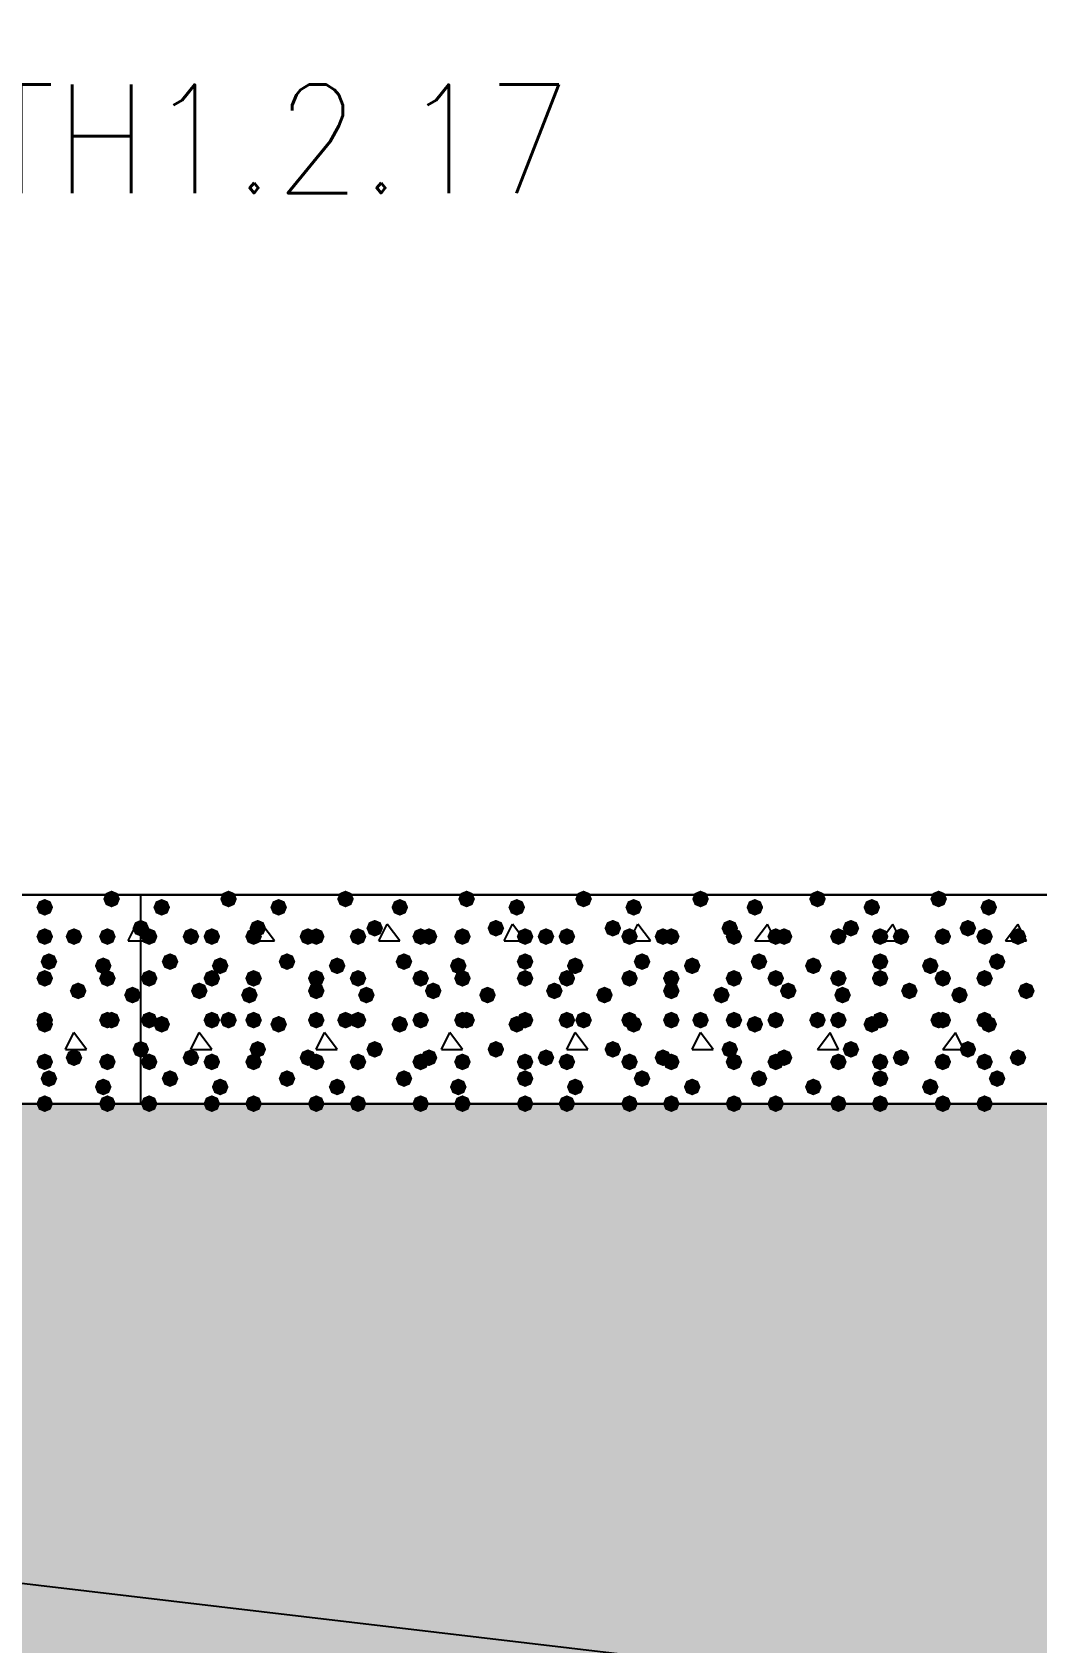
# Model space of a CAD drawing. Header units: millimetres. Extents: x 0 to 420, y 0 to 297.
# Drawn here: x 259.38 to 269.56, y 121.45 to 137.77 of the extents above; entities that cross this region are included whole.
import ezdxf

# ---------------------------------------------------------------- set-up
doc = ezdxf.new("R2010")
doc.units = ezdxf.units.MM
doc.layers.get('0').update_dxf_attribs({"linetype": 'CONTINUOUS'})
doc.styles.get("Standard").update_dxf_attribs({"font": 'STANDARD'})

msp = doc.modelspace()

# ---------------------------------------------------------------- hatches: boundary and pattern name
at = {"true_color": 0x000007}
for points in [[(259.588, 128.905), (259.563129, 128.845204), (259.503333, 128.820333), (259.443537, 128.845204), (259.418667, 128.905), (259.443537, 128.964796), (259.503333, 128.989667), (259.563129, 128.964796)], [(260.265333, 128.989667), (260.240462, 128.929871), (260.180667, 128.905), (260.120871, 128.929871), (260.096, 128.989667), (260.120871, 129.049462), (260.180667, 129.074333), (260.240462, 129.049463)], [(259.588, 128.608667), (259.563129, 128.548871), (259.503333, 128.524), (259.443537, 128.548871), (259.418667, 128.608667), (259.443537, 128.668462), (259.503333, 128.693333), (259.563129, 128.668463)], [(259.884333, 128.608667), (259.859462, 128.548871), (259.799667, 128.524), (259.739871, 128.548871), (259.715, 128.608667), (259.739871, 128.668462), (259.799667, 128.693333), (259.859462, 128.668463)], [(260.223, 128.608667), (260.198129, 128.548871), (260.138333, 128.524), (260.078538, 128.548871), (260.053667, 128.608667), (260.078537, 128.668462), (260.138333, 128.693333), (260.198129, 128.668463)], [(260.561667, 128.693333), (260.536796, 128.633537), (260.477, 128.608667), (260.417204, 128.633537), (260.392333, 128.693333), (260.417204, 128.753129), (260.477, 128.778), (260.536796, 128.753129)], [(259.630333, 128.354667), (259.605462, 128.294871), (259.545667, 128.27), (259.485871, 128.294871), (259.461, 128.354667), (259.485871, 128.414462), (259.545667, 128.439333), (259.605462, 128.414463)], [(260.180667, 128.312333), (260.155796, 128.252537), (260.096, 128.227667), (260.036204, 128.252537), (260.011333, 128.312333), (260.036204, 128.372129), (260.096, 128.397), (260.155796, 128.372129)], [(259.588, 128.185333), (259.563129, 128.125538), (259.503333, 128.100667), (259.443537, 128.125538), (259.418667, 128.185333), (259.443537, 128.245129), (259.503333, 128.27), (259.563129, 128.245129)], [(259.926667, 128.058333), (259.901796, 127.998538), (259.842, 127.973667), (259.782204, 127.998538), (259.757333, 128.058333), (259.782204, 128.118129), (259.842, 128.143), (259.901796, 128.118129)], [(260.223, 128.185333), (260.198129, 128.125538), (260.138333, 128.100667), (260.078538, 128.125538), (260.053667, 128.185333), (260.078537, 128.245129), (260.138333, 128.27), (260.198129, 128.245129)], [(260.477, 128.016), (260.452129, 127.956204), (260.392333, 127.931333), (260.332538, 127.956204), (260.307667, 128.016), (260.332537, 128.075796), (260.392333, 128.100667), (260.452129, 128.075796)], [(259.588, 127.762), (259.563129, 127.702204), (259.503333, 127.677333), (259.443537, 127.702204), (259.418667, 127.762), (259.443537, 127.821796), (259.503333, 127.846667), (259.563129, 127.821796)], [(259.588, 127.719667), (259.563129, 127.659871), (259.503333, 127.635), (259.443537, 127.659871), (259.418667, 127.719667), (259.443537, 127.779462), (259.503333, 127.804333), (259.563129, 127.779463)], [(260.223, 127.762), (260.198129, 127.702204), (260.138333, 127.677333), (260.078538, 127.702204), (260.053667, 127.762), (260.078537, 127.821796), (260.138333, 127.846667), (260.198129, 127.821796)], [(260.265333, 127.762), (260.240462, 127.702204), (260.180667, 127.677333), (260.120871, 127.702204), (260.096, 127.762), (260.120871, 127.821796), (260.180667, 127.846667), (260.240462, 127.821796)], [(260.561667, 127.465667), (260.536796, 127.405871), (260.477, 127.381), (260.417204, 127.405871), (260.392333, 127.465667), (260.417204, 127.525462), (260.477, 127.550333), (260.536796, 127.525463)], [(259.588, 127.338667), (259.563129, 127.278871), (259.503333, 127.254), (259.443537, 127.278871), (259.418667, 127.338667), (259.443537, 127.398462), (259.503333, 127.423333), (259.563129, 127.398463)], [(259.884333, 127.381), (259.859462, 127.321204), (259.799667, 127.296333), (259.739871, 127.321204), (259.715, 127.381), (259.739871, 127.440796), (259.799667, 127.465667), (259.859462, 127.440796)], [(260.223, 127.338667), (260.198129, 127.278871), (260.138333, 127.254), (260.078538, 127.278871), (260.053667, 127.338667), (260.078537, 127.398462), (260.138333, 127.423333), (260.198129, 127.398463)], [(259.630333, 127.169333), (259.605462, 127.109537), (259.545667, 127.084667), (259.485871, 127.109537), (259.461, 127.169333), (259.485871, 127.229129), (259.545667, 127.254), (259.605462, 127.229129)], [(260.180667, 127.084667), (260.155796, 127.024871), (260.096, 127), (260.036204, 127.024871), (260.011333, 127.084667), (260.036204, 127.144462), (260.096, 127.169333), (260.155796, 127.144463)], [(259.588, 126.915333), (259.563129, 126.855538), (259.503333, 126.830667), (259.443537, 126.855538), (259.418667, 126.915333), (259.443537, 126.975129), (259.503333, 127), (259.563129, 126.975129)], [(260.223, 126.915333), (260.198129, 126.855538), (260.138333, 126.830667), (260.078538, 126.855538), (260.053667, 126.915333), (260.078537, 126.975129), (260.138333, 127), (260.198129, 126.975129)]]:
    msp.add_hatch(color=0, dxfattribs=at).paths.add_polyline_path(points, flags=0)
at = {"true_color": 0x000008}
for points in [[(260.773333, 128.905), (260.748462, 128.845204), (260.688667, 128.820333), (260.628871, 128.845204), (260.604, 128.905), (260.628871, 128.964796), (260.688667, 128.989667), (260.748462, 128.964796)], [(261.450667, 128.989667), (261.425796, 128.929871), (261.366, 128.905), (261.306204, 128.929871), (261.281333, 128.989667), (261.306204, 129.049462), (261.366, 129.074333), (261.425796, 129.049463)], [(261.958667, 128.905), (261.933796, 128.845204), (261.874, 128.820333), (261.814204, 128.845204), (261.789333, 128.905), (261.814204, 128.964796), (261.874, 128.989667), (261.933796, 128.964796)], [(262.636, 128.989667), (262.611129, 128.929871), (262.551333, 128.905), (262.491538, 128.929871), (262.466667, 128.989667), (262.491537, 129.049462), (262.551333, 129.074333), (262.611129, 129.049463)], [(263.186333, 128.905), (263.161462, 128.845204), (263.101667, 128.820333), (263.041871, 128.845204), (263.017, 128.905), (263.041871, 128.964796), (263.101667, 128.989667), (263.161462, 128.964796)], [(263.863667, 128.989667), (263.838796, 128.929871), (263.779, 128.905), (263.719204, 128.929871), (263.694333, 128.989667), (263.719204, 129.049462), (263.779, 129.074333), (263.838796, 129.049463)], [(264.371667, 128.905), (264.346796, 128.845204), (264.287, 128.820333), (264.227204, 128.845204), (264.202333, 128.905), (264.227204, 128.964796), (264.287, 128.989667), (264.346796, 128.964796)], [(265.049, 128.989667), (265.024129, 128.929871), (264.964333, 128.905), (264.904538, 128.929871), (264.879667, 128.989667), (264.904537, 129.049462), (264.964333, 129.074333), (265.024129, 129.049463)], [(265.557, 128.905), (265.532129, 128.845204), (265.472333, 128.820333), (265.412537, 128.845204), (265.387667, 128.905), (265.412537, 128.964796), (265.472333, 128.989667), (265.532129, 128.964796)], [(266.234333, 128.989667), (266.209462, 128.929871), (266.149667, 128.905), (266.089871, 128.929871), (266.065, 128.989667), (266.089871, 129.049462), (266.149667, 129.074333), (266.209462, 129.049463)], [(266.784667, 128.905), (266.759796, 128.845204), (266.7, 128.820333), (266.640204, 128.845204), (266.615333, 128.905), (266.640204, 128.964796), (266.7, 128.989667), (266.759796, 128.964796)], [(267.419667, 128.989667), (267.394796, 128.929871), (267.335, 128.905), (267.275204, 128.929871), (267.250333, 128.989667), (267.275204, 129.049462), (267.335, 129.074333), (267.394796, 129.049463)], [(267.97, 128.905), (267.945129, 128.845204), (267.885333, 128.820333), (267.825538, 128.845204), (267.800667, 128.905), (267.825537, 128.964796), (267.885333, 128.989667), (267.945129, 128.964796)], [(268.647333, 128.989667), (268.622462, 128.929871), (268.562667, 128.905), (268.502871, 128.929871), (268.478, 128.989667), (268.502871, 129.049462), (268.562667, 129.074333), (268.622462, 129.049463)], [(269.155333, 128.905), (269.130462, 128.845204), (269.070667, 128.820333), (269.010871, 128.845204), (268.986, 128.905), (269.010871, 128.964796), (269.070667, 128.989667), (269.130462, 128.964796)], [(260.646333, 128.608667), (260.621463, 128.548871), (260.561667, 128.524), (260.501871, 128.548871), (260.477, 128.608667), (260.501871, 128.668462), (260.561667, 128.693333), (260.621462, 128.668463)], [(261.069667, 128.608667), (261.044796, 128.548871), (260.985, 128.524), (260.925204, 128.548871), (260.900333, 128.608667), (260.925204, 128.668462), (260.985, 128.693333), (261.044796, 128.668463)], [(261.281333, 128.608667), (261.256463, 128.548871), (261.196667, 128.524), (261.136871, 128.548871), (261.112, 128.608667), (261.136871, 128.668462), (261.196667, 128.693333), (261.256462, 128.668463)], [(261.704667, 128.608667), (261.679796, 128.548871), (261.62, 128.524), (261.560204, 128.548871), (261.535333, 128.608667), (261.560204, 128.668462), (261.62, 128.693333), (261.679796, 128.668463)], [(261.747, 128.693333), (261.722129, 128.633537), (261.662333, 128.608667), (261.602538, 128.633537), (261.577667, 128.693333), (261.602537, 128.753129), (261.662333, 128.778), (261.722129, 128.753129)], [(262.255, 128.608667), (262.230129, 128.548871), (262.170333, 128.524), (262.110538, 128.548871), (262.085667, 128.608667), (262.110537, 128.668462), (262.170333, 128.693333), (262.230129, 128.668463)], [(262.339667, 128.608667), (262.314796, 128.548871), (262.255, 128.524), (262.195204, 128.548871), (262.170333, 128.608667), (262.195204, 128.668462), (262.255, 128.693333), (262.314796, 128.668463)], [(262.763, 128.608667), (262.738129, 128.548871), (262.678333, 128.524), (262.618538, 128.548871), (262.593667, 128.608667), (262.618537, 128.668462), (262.678333, 128.693333), (262.738129, 128.668463)], [(262.932333, 128.693333), (262.907462, 128.633537), (262.847667, 128.608667), (262.787871, 128.633537), (262.763, 128.693333), (262.787871, 128.753129), (262.847667, 128.778), (262.907462, 128.753129)], [(263.398, 128.608667), (263.373129, 128.548871), (263.313333, 128.524), (263.253537, 128.548871), (263.228667, 128.608667), (263.253537, 128.668462), (263.313333, 128.693333), (263.373129, 128.668463)], [(263.482667, 128.608667), (263.457796, 128.548871), (263.398, 128.524), (263.338204, 128.548871), (263.313333, 128.608667), (263.338204, 128.668462), (263.398, 128.693333), (263.457796, 128.668463)], [(263.821333, 128.608667), (263.796462, 128.548871), (263.736667, 128.524), (263.676871, 128.548871), (263.652, 128.608667), (263.676871, 128.668462), (263.736667, 128.693333), (263.796462, 128.668463)], [(264.16, 128.693333), (264.135129, 128.633537), (264.075333, 128.608667), (264.015538, 128.633537), (263.990667, 128.693333), (264.015537, 128.753129), (264.075333, 128.778), (264.135129, 128.753129)], [(264.456333, 128.608667), (264.431462, 128.548871), (264.371667, 128.524), (264.311871, 128.548871), (264.287, 128.608667), (264.311871, 128.668462), (264.371667, 128.693333), (264.431462, 128.668463)], [(264.668, 128.608667), (264.643129, 128.548871), (264.583333, 128.524), (264.523537, 128.548871), (264.498667, 128.608667), (264.523537, 128.668462), (264.583333, 128.693333), (264.643129, 128.668463)], [(264.879667, 128.608667), (264.854796, 128.548871), (264.795, 128.524), (264.735204, 128.548871), (264.710333, 128.608667), (264.735204, 128.668462), (264.795, 128.693333), (264.854796, 128.668463)], [(265.345333, 128.693333), (265.320462, 128.633537), (265.260667, 128.608667), (265.200871, 128.633537), (265.176, 128.693333), (265.200871, 128.753129), (265.260667, 128.778), (265.320462, 128.753129)], [(265.514667, 128.608667), (265.489796, 128.548871), (265.43, 128.524), (265.370204, 128.548871), (265.345333, 128.608667), (265.370204, 128.668462), (265.43, 128.693333), (265.489796, 128.668463)], [(265.853333, 128.608667), (265.828463, 128.548871), (265.768667, 128.524), (265.708871, 128.548871), (265.684, 128.608667), (265.708871, 128.668462), (265.768667, 128.693333), (265.828462, 128.668463)], [(265.938, 128.608667), (265.913129, 128.548871), (265.853333, 128.524), (265.793537, 128.548871), (265.768667, 128.608667), (265.793537, 128.668462), (265.853333, 128.693333), (265.913129, 128.668463)], [(266.530667, 128.693333), (266.505796, 128.633537), (266.446, 128.608667), (266.386204, 128.633537), (266.361333, 128.693333), (266.386204, 128.753129), (266.446, 128.778), (266.505796, 128.753129)], [(266.573, 128.608667), (266.548129, 128.548871), (266.488333, 128.524), (266.428538, 128.548871), (266.403667, 128.608667), (266.428537, 128.668462), (266.488333, 128.693333), (266.548129, 128.668463)], [(266.996333, 128.608667), (266.971462, 128.548871), (266.911667, 128.524), (266.851871, 128.548871), (266.827, 128.608667), (266.851871, 128.668462), (266.911667, 128.693333), (266.971462, 128.668463)], [(267.081, 128.608667), (267.056129, 128.548871), (266.996333, 128.524), (266.936537, 128.548871), (266.911667, 128.608667), (266.936537, 128.668462), (266.996333, 128.693333), (267.056129, 128.668463)], [(267.631333, 128.608667), (267.606463, 128.548871), (267.546667, 128.524), (267.486871, 128.548871), (267.462, 128.608667), (267.486871, 128.668462), (267.546667, 128.693333), (267.606462, 128.668463)], [(267.758333, 128.693333), (267.733462, 128.633537), (267.673667, 128.608667), (267.613871, 128.633537), (267.589, 128.693333), (267.613871, 128.753129), (267.673667, 128.778), (267.733462, 128.753129)], [(268.054667, 128.608667), (268.029796, 128.548871), (267.97, 128.524), (267.910204, 128.548871), (267.885333, 128.608667), (267.910204, 128.668462), (267.97, 128.693333), (268.029796, 128.668463)], [(268.266333, 128.608667), (268.241463, 128.548871), (268.181667, 128.524), (268.121871, 128.548871), (268.097, 128.608667), (268.121871, 128.668462), (268.181667, 128.693333), (268.241462, 128.668463)], [(268.689667, 128.608667), (268.664796, 128.548871), (268.605, 128.524), (268.545204, 128.548871), (268.520333, 128.608667), (268.545204, 128.668462), (268.605, 128.693333), (268.664796, 128.668463)], [(268.943667, 128.693333), (268.918796, 128.633537), (268.859, 128.608667), (268.799204, 128.633537), (268.774333, 128.693333), (268.799204, 128.753129), (268.859, 128.778), (268.918796, 128.753129)], [(269.113, 128.608667), (269.088129, 128.548871), (269.028333, 128.524), (268.968538, 128.548871), (268.943667, 128.608667), (268.968537, 128.668462), (269.028333, 128.693333), (269.088129, 128.668463)], [(269.451667, 128.608667), (269.426796, 128.548871), (269.367, 128.524), (269.307204, 128.548871), (269.282333, 128.608667), (269.307204, 128.668462), (269.367, 128.693333), (269.426796, 128.668463)], [(260.858, 128.354667), (260.833129, 128.294871), (260.773333, 128.27), (260.713538, 128.294871), (260.688667, 128.354667), (260.713537, 128.414462), (260.773333, 128.439333), (260.833129, 128.414463)], [(261.366, 128.312333), (261.341129, 128.252537), (261.281333, 128.227667), (261.221538, 128.252537), (261.196667, 128.312333), (261.221537, 128.372129), (261.281333, 128.397), (261.341129, 128.372129)], [(262.043333, 128.354667), (262.018462, 128.294871), (261.958667, 128.27), (261.898871, 128.294871), (261.874, 128.354667), (261.898871, 128.414462), (261.958667, 128.439333), (262.018462, 128.414463)], [(262.551333, 128.312333), (262.526462, 128.252537), (262.466667, 128.227667), (262.406871, 128.252537), (262.382, 128.312333), (262.406871, 128.372129), (262.466667, 128.397), (262.526462, 128.372129)], [(263.228667, 128.354667), (263.203796, 128.294871), (263.144, 128.27), (263.084204, 128.294871), (263.059333, 128.354667), (263.084204, 128.414462), (263.144, 128.439333), (263.203796, 128.414463)], [(263.779, 128.312333), (263.754129, 128.252537), (263.694333, 128.227667), (263.634537, 128.252537), (263.609667, 128.312333), (263.634537, 128.372129), (263.694333, 128.397), (263.754129, 128.372129)], [(264.456333, 128.354667), (264.431462, 128.294871), (264.371667, 128.27), (264.311871, 128.294871), (264.287, 128.354667), (264.311871, 128.414462), (264.371667, 128.439333), (264.431462, 128.414463)], [(264.964333, 128.312333), (264.939462, 128.252537), (264.879667, 128.227667), (264.819871, 128.252537), (264.795, 128.312333), (264.819871, 128.372129), (264.879667, 128.397), (264.939462, 128.372129)], [(265.641667, 128.354667), (265.616796, 128.294871), (265.557, 128.27), (265.497204, 128.294871), (265.472333, 128.354667), (265.497204, 128.414462), (265.557, 128.439333), (265.616796, 128.414463)], [(266.149667, 128.312333), (266.124796, 128.252537), (266.065, 128.227667), (266.005204, 128.252537), (265.980333, 128.312333), (266.005204, 128.372129), (266.065, 128.397), (266.124796, 128.372129)], [(266.827, 128.354667), (266.802129, 128.294871), (266.742333, 128.27), (266.682537, 128.294871), (266.657667, 128.354667), (266.682537, 128.414462), (266.742333, 128.439333), (266.802129, 128.414463)], [(267.377333, 128.312333), (267.352463, 128.252537), (267.292667, 128.227667), (267.232871, 128.252537), (267.208, 128.312333), (267.232871, 128.372129), (267.292667, 128.397), (267.352462, 128.372129)], [(268.054667, 128.354667), (268.029796, 128.294871), (267.97, 128.27), (267.910204, 128.294871), (267.885333, 128.354667), (267.910204, 128.414462), (267.97, 128.439333), (268.029796, 128.414463)], [(268.562667, 128.312333), (268.537796, 128.252537), (268.478, 128.227667), (268.418204, 128.252537), (268.393333, 128.312333), (268.418204, 128.372129), (268.478, 128.397), (268.537796, 128.372129)], [(269.24, 128.354667), (269.215129, 128.294871), (269.155333, 128.27), (269.095537, 128.294871), (269.070667, 128.354667), (269.095537, 128.414462), (269.155333, 128.439333), (269.215129, 128.414463)], [(260.646333, 128.185333), (260.621463, 128.125538), (260.561667, 128.100667), (260.501871, 128.125538), (260.477, 128.185333), (260.501871, 128.245129), (260.561667, 128.27), (260.621462, 128.245129)], [(261.154333, 128.058333), (261.129462, 127.998538), (261.069667, 127.973667), (261.009871, 127.998538), (260.985, 128.058333), (261.009871, 128.118129), (261.069667, 128.143), (261.129462, 128.118129)], [(261.281333, 128.185333), (261.256463, 128.125538), (261.196667, 128.100667), (261.136871, 128.125538), (261.112, 128.185333), (261.136871, 128.245129), (261.196667, 128.27), (261.256462, 128.245129)], [(261.704667, 128.185333), (261.679796, 128.125538), (261.62, 128.100667), (261.560204, 128.125538), (261.535333, 128.185333), (261.560204, 128.245129), (261.62, 128.27), (261.679796, 128.245129)], [(262.339667, 128.185333), (262.314796, 128.125538), (262.255, 128.100667), (262.195204, 128.125538), (262.170333, 128.185333), (262.195204, 128.245129), (262.255, 128.27), (262.314796, 128.245129)], [(262.339667, 128.058333), (262.314796, 127.998538), (262.255, 127.973667), (262.195204, 127.998538), (262.170333, 128.058333), (262.195204, 128.118129), (262.255, 128.143), (262.314796, 128.118129)], [(262.763, 128.185333), (262.738129, 128.125538), (262.678333, 128.100667), (262.618538, 128.125538), (262.593667, 128.185333), (262.618537, 128.245129), (262.678333, 128.27), (262.738129, 128.245129)], [(263.398, 128.185333), (263.373129, 128.125538), (263.313333, 128.100667), (263.253537, 128.125538), (263.228667, 128.185333), (263.253537, 128.245129), (263.313333, 128.27), (263.373129, 128.245129)], [(263.525, 128.058333), (263.500129, 127.998538), (263.440333, 127.973667), (263.380538, 127.998538), (263.355667, 128.058333), (263.380537, 128.118129), (263.440333, 128.143), (263.500129, 128.118129)], [(263.821333, 128.185333), (263.796462, 128.125538), (263.736667, 128.100667), (263.676871, 128.125538), (263.652, 128.185333), (263.676871, 128.245129), (263.736667, 128.27), (263.796462, 128.245129)], [(264.456333, 128.185333), (264.431462, 128.125538), (264.371667, 128.100667), (264.311871, 128.125538), (264.287, 128.185333), (264.311871, 128.245129), (264.371667, 128.27), (264.431462, 128.245129)], [(264.752667, 128.058333), (264.727796, 127.998538), (264.668, 127.973667), (264.608204, 127.998538), (264.583333, 128.058333), (264.608204, 128.118129), (264.668, 128.143), (264.727796, 128.118129)], [(264.879667, 128.185333), (264.854796, 128.125538), (264.795, 128.100667), (264.735204, 128.125538), (264.710333, 128.185333), (264.735204, 128.245129), (264.795, 128.27), (264.854796, 128.245129)], [(265.514667, 128.185333), (265.489796, 128.125538), (265.43, 128.100667), (265.370204, 128.125538), (265.345333, 128.185333), (265.370204, 128.245129), (265.43, 128.27), (265.489796, 128.245129)], [(265.938, 128.185333), (265.913129, 128.125538), (265.853333, 128.100667), (265.793537, 128.125538), (265.768667, 128.185333), (265.793537, 128.245129), (265.853333, 128.27), (265.913129, 128.245129)], [(265.938, 128.058333), (265.913129, 127.998538), (265.853333, 127.973667), (265.793537, 127.998538), (265.768667, 128.058333), (265.793537, 128.118129), (265.853333, 128.143), (265.913129, 128.118129)], [(266.573, 128.185333), (266.548129, 128.125538), (266.488333, 128.100667), (266.428538, 128.125538), (266.403667, 128.185333), (266.428537, 128.245129), (266.488333, 128.27), (266.548129, 128.245129)], [(266.996333, 128.185333), (266.971462, 128.125538), (266.911667, 128.100667), (266.851871, 128.125538), (266.827, 128.185333), (266.851871, 128.245129), (266.911667, 128.27), (266.971462, 128.245129)], [(267.123333, 128.058333), (267.098462, 127.998538), (267.038667, 127.973667), (266.978871, 127.998538), (266.954, 128.058333), (266.978871, 128.118129), (267.038667, 128.143), (267.098462, 128.118129)], [(267.631333, 128.185333), (267.606463, 128.125538), (267.546667, 128.100667), (267.486871, 128.125538), (267.462, 128.185333), (267.486871, 128.245129), (267.546667, 128.27), (267.606462, 128.245129)], [(268.054667, 128.185333), (268.029796, 128.125538), (267.97, 128.100667), (267.910204, 128.125538), (267.885333, 128.185333), (267.910204, 128.245129), (267.97, 128.27), (268.029796, 128.245129)], [(268.351, 128.058333), (268.326129, 127.998538), (268.266333, 127.973667), (268.206538, 127.998538), (268.181667, 128.058333), (268.206537, 128.118129), (268.266333, 128.143), (268.326129, 128.118129)], [(268.689667, 128.185333), (268.664796, 128.125538), (268.605, 128.100667), (268.545204, 128.125538), (268.520333, 128.185333), (268.545204, 128.245129), (268.605, 128.27), (268.664796, 128.245129)], [(269.113, 128.185333), (269.088129, 128.125538), (269.028333, 128.100667), (268.968538, 128.125538), (268.943667, 128.185333), (268.968537, 128.245129), (269.028333, 128.27), (269.088129, 128.245129)], [(269.536333, 128.058333), (269.511462, 127.998538), (269.451667, 127.973667), (269.391871, 127.998538), (269.367, 128.058333), (269.391871, 128.118129), (269.451667, 128.143), (269.511462, 128.118129)], [(261.662333, 128.016), (261.637462, 127.956204), (261.577667, 127.931333), (261.517871, 127.956204), (261.493, 128.016), (261.517871, 128.075796), (261.577667, 128.100667), (261.637462, 128.075796)], [(262.847667, 128.016), (262.822796, 127.956204), (262.763, 127.931333), (262.703204, 127.956204), (262.678333, 128.016), (262.703204, 128.075796), (262.763, 128.100667), (262.822796, 128.075796)], [(264.075333, 128.016), (264.050462, 127.956204), (263.990667, 127.931333), (263.930871, 127.956204), (263.906, 128.016), (263.930871, 128.075796), (263.990667, 128.100667), (264.050462, 128.075796)], [(265.260667, 128.016), (265.235796, 127.956204), (265.176, 127.931333), (265.116204, 127.956204), (265.091333, 128.016), (265.116204, 128.075796), (265.176, 128.100667), (265.235796, 128.075796)], [(266.446, 128.016), (266.421129, 127.956204), (266.361333, 127.931333), (266.301537, 127.956204), (266.276667, 128.016), (266.301537, 128.075796), (266.361333, 128.100667), (266.421129, 128.075796)], [(267.673667, 128.016), (267.648796, 127.956204), (267.589, 127.931333), (267.529204, 127.956204), (267.504333, 128.016), (267.529204, 128.075796), (267.589, 128.100667), (267.648796, 128.075796)], [(268.859, 128.016), (268.834129, 127.956204), (268.774333, 127.931333), (268.714538, 127.956204), (268.689667, 128.016), (268.714537, 128.075796), (268.774333, 128.100667), (268.834129, 128.075796)], [(260.646333, 127.762), (260.621463, 127.702204), (260.561667, 127.677333), (260.501871, 127.702204), (260.477, 127.762), (260.501871, 127.821796), (260.561667, 127.846667), (260.621462, 127.821796)], [(260.773333, 127.719667), (260.748462, 127.659871), (260.688667, 127.635), (260.628871, 127.659871), (260.604, 127.719667), (260.628871, 127.779462), (260.688667, 127.804333), (260.748462, 127.779463)], [(261.281333, 127.762), (261.256463, 127.702204), (261.196667, 127.677333), (261.136871, 127.702204), (261.112, 127.762), (261.136871, 127.821796), (261.196667, 127.846667), (261.256462, 127.821796)], [(261.450667, 127.762), (261.425796, 127.702204), (261.366, 127.677333), (261.306204, 127.702204), (261.281333, 127.762), (261.306204, 127.821796), (261.366, 127.846667), (261.425796, 127.821796)], [(261.704667, 127.762), (261.679796, 127.702204), (261.62, 127.677333), (261.560204, 127.702204), (261.535333, 127.762), (261.560204, 127.821796), (261.62, 127.846667), (261.679796, 127.821796)], [(261.958667, 127.719667), (261.933796, 127.659871), (261.874, 127.635), (261.814204, 127.659871), (261.789333, 127.719667), (261.814204, 127.779462), (261.874, 127.804333), (261.933796, 127.779463)], [(262.339667, 127.762), (262.314796, 127.702204), (262.255, 127.677333), (262.195204, 127.702204), (262.170333, 127.762), (262.195204, 127.821796), (262.255, 127.846667), (262.314796, 127.821796)], [(262.636, 127.762), (262.611129, 127.702204), (262.551333, 127.677333), (262.491538, 127.702204), (262.466667, 127.762), (262.491537, 127.821796), (262.551333, 127.846667), (262.611129, 127.821796)], [(262.763, 127.762), (262.738129, 127.702204), (262.678333, 127.677333), (262.618538, 127.702204), (262.593667, 127.762), (262.618537, 127.821796), (262.678333, 127.846667), (262.738129, 127.821796)], [(263.186333, 127.719667), (263.161462, 127.659871), (263.101667, 127.635), (263.041871, 127.659871), (263.017, 127.719667), (263.041871, 127.779462), (263.101667, 127.804333), (263.161462, 127.779463)], [(263.398, 127.762), (263.373129, 127.702204), (263.313333, 127.677333), (263.253537, 127.702204), (263.228667, 127.762), (263.253537, 127.821796), (263.313333, 127.846667), (263.373129, 127.821796)], [(263.821333, 127.762), (263.796462, 127.702204), (263.736667, 127.677333), (263.676871, 127.702204), (263.652, 127.762), (263.676871, 127.821796), (263.736667, 127.846667), (263.796462, 127.821796)], [(263.863667, 127.762), (263.838796, 127.702204), (263.779, 127.677333), (263.719204, 127.702204), (263.694333, 127.762), (263.719204, 127.821796), (263.779, 127.846667), (263.838796, 127.821796)], [(264.371667, 127.719667), (264.346796, 127.659871), (264.287, 127.635), (264.227204, 127.659871), (264.202333, 127.719667), (264.227204, 127.779462), (264.287, 127.804333), (264.346796, 127.779463)], [(264.456333, 127.762), (264.431462, 127.702204), (264.371667, 127.677333), (264.311871, 127.702204), (264.287, 127.762), (264.311871, 127.821796), (264.371667, 127.846667), (264.431462, 127.821796)], [(264.879667, 127.762), (264.854796, 127.702204), (264.795, 127.677333), (264.735204, 127.702204), (264.710333, 127.762), (264.735204, 127.821796), (264.795, 127.846667), (264.854796, 127.821796)], [(265.049, 127.762), (265.024129, 127.702204), (264.964333, 127.677333), (264.904538, 127.702204), (264.879667, 127.762), (264.904537, 127.821796), (264.964333, 127.846667), (265.024129, 127.821796)], [(265.514667, 127.762), (265.489796, 127.702204), (265.43, 127.677333), (265.370204, 127.702204), (265.345333, 127.762), (265.370204, 127.821796), (265.43, 127.846667), (265.489796, 127.821796)], [(265.557, 127.719667), (265.532129, 127.659871), (265.472333, 127.635), (265.412537, 127.659871), (265.387667, 127.719667), (265.412537, 127.779462), (265.472333, 127.804333), (265.532129, 127.779463)], [(265.938, 127.762), (265.913129, 127.702204), (265.853333, 127.677333), (265.793537, 127.702204), (265.768667, 127.762), (265.793537, 127.821796), (265.853333, 127.846667), (265.913129, 127.821796)], [(266.234333, 127.762), (266.209462, 127.702204), (266.149667, 127.677333), (266.089871, 127.702204), (266.065, 127.762), (266.089871, 127.821796), (266.149667, 127.846667), (266.209462, 127.821796)], [(266.573, 127.762), (266.548129, 127.702204), (266.488333, 127.677333), (266.428538, 127.702204), (266.403667, 127.762), (266.428537, 127.821796), (266.488333, 127.846667), (266.548129, 127.821796)], [(266.784667, 127.719667), (266.759796, 127.659871), (266.7, 127.635), (266.640204, 127.659871), (266.615333, 127.719667), (266.640204, 127.779462), (266.7, 127.804333), (266.759796, 127.779463)], [(266.996333, 127.762), (266.971462, 127.702204), (266.911667, 127.677333), (266.851871, 127.702204), (266.827, 127.762), (266.851871, 127.821796), (266.911667, 127.846667), (266.971462, 127.821796)], [(267.419667, 127.762), (267.394796, 127.702204), (267.335, 127.677333), (267.275204, 127.702204), (267.250333, 127.762), (267.275204, 127.821796), (267.335, 127.846667), (267.394796, 127.821796)], [(267.631333, 127.762), (267.606463, 127.702204), (267.546667, 127.677333), (267.486871, 127.702204), (267.462, 127.762), (267.486871, 127.821796), (267.546667, 127.846667), (267.606462, 127.821796)], [(267.97, 127.719667), (267.945129, 127.659871), (267.885333, 127.635), (267.825538, 127.659871), (267.800667, 127.719667), (267.825537, 127.779462), (267.885333, 127.804333), (267.945129, 127.779463)], [(268.054667, 127.762), (268.029796, 127.702204), (267.97, 127.677333), (267.910204, 127.702204), (267.885333, 127.762), (267.910204, 127.821796), (267.97, 127.846667), (268.029796, 127.821796)], [(268.647333, 127.762), (268.622462, 127.702204), (268.562667, 127.677333), (268.502871, 127.702204), (268.478, 127.762), (268.502871, 127.821796), (268.562667, 127.846667), (268.622462, 127.821796)], [(268.689667, 127.762), (268.664796, 127.702204), (268.605, 127.677333), (268.545204, 127.702204), (268.520333, 127.762), (268.545204, 127.821796), (268.605, 127.846667), (268.664796, 127.821796)], [(269.113, 127.762), (269.088129, 127.702204), (269.028333, 127.677333), (268.968538, 127.702204), (268.943667, 127.762), (268.968537, 127.821796), (269.028333, 127.846667), (269.088129, 127.821796)], [(269.155333, 127.719667), (269.130462, 127.659871), (269.070667, 127.635), (269.010871, 127.659871), (268.986, 127.719667), (269.010871, 127.779462), (269.070667, 127.804333), (269.130462, 127.779463)], [(261.747, 127.465667), (261.722129, 127.405871), (261.662333, 127.381), (261.602538, 127.405871), (261.577667, 127.465667), (261.602537, 127.525462), (261.662333, 127.550333), (261.722129, 127.525463)], [(262.932333, 127.465667), (262.907462, 127.405871), (262.847667, 127.381), (262.787871, 127.405871), (262.763, 127.465667), (262.787871, 127.525462), (262.847667, 127.550333), (262.907462, 127.525463)], [(264.16, 127.465667), (264.135129, 127.405871), (264.075333, 127.381), (264.015538, 127.405871), (263.990667, 127.465667), (264.015537, 127.525462), (264.075333, 127.550333), (264.135129, 127.525463)], [(265.345333, 127.465667), (265.320462, 127.405871), (265.260667, 127.381), (265.200871, 127.405871), (265.176, 127.465667), (265.200871, 127.525462), (265.260667, 127.550333), (265.320462, 127.525463)], [(266.530667, 127.465667), (266.505796, 127.405871), (266.446, 127.381), (266.386204, 127.405871), (266.361333, 127.465667), (266.386204, 127.525462), (266.446, 127.550333), (266.505796, 127.525463)], [(267.758333, 127.465667), (267.733462, 127.405871), (267.673667, 127.381), (267.613871, 127.405871), (267.589, 127.465667), (267.613871, 127.525462), (267.673667, 127.550333), (267.733462, 127.525463)], [(268.943667, 127.465667), (268.918796, 127.405871), (268.859, 127.381), (268.799204, 127.405871), (268.774333, 127.465667), (268.799204, 127.525462), (268.859, 127.550333), (268.918796, 127.525463)], [(260.646333, 127.338667), (260.621463, 127.278871), (260.561667, 127.254), (260.501871, 127.278871), (260.477, 127.338667), (260.501871, 127.398462), (260.561667, 127.423333), (260.621462, 127.398463)], [(261.069667, 127.381), (261.044796, 127.321204), (260.985, 127.296333), (260.925204, 127.321204), (260.900333, 127.381), (260.925204, 127.440796), (260.985, 127.465667), (261.044796, 127.440796)], [(261.281333, 127.338667), (261.256463, 127.278871), (261.196667, 127.254), (261.136871, 127.278871), (261.112, 127.338667), (261.136871, 127.398462), (261.196667, 127.423333), (261.256462, 127.398463)], [(261.704667, 127.338667), (261.679796, 127.278871), (261.62, 127.254), (261.560204, 127.278871), (261.535333, 127.338667), (261.560204, 127.398462), (261.62, 127.423333), (261.679796, 127.398463)], [(262.255, 127.381), (262.230129, 127.321204), (262.170333, 127.296333), (262.110538, 127.321204), (262.085667, 127.381), (262.110537, 127.440796), (262.170333, 127.465667), (262.230129, 127.440796)], [(262.339667, 127.338667), (262.314796, 127.278871), (262.255, 127.254), (262.195204, 127.278871), (262.170333, 127.338667), (262.195204, 127.398462), (262.255, 127.423333), (262.314796, 127.398463)], [(262.763, 127.338667), (262.738129, 127.278871), (262.678333, 127.254), (262.618538, 127.278871), (262.593667, 127.338667), (262.618537, 127.398462), (262.678333, 127.423333), (262.738129, 127.398463)], [(263.398, 127.338667), (263.373129, 127.278871), (263.313333, 127.254), (263.253537, 127.278871), (263.228667, 127.338667), (263.253537, 127.398462), (263.313333, 127.423333), (263.373129, 127.398463)], [(263.482667, 127.381), (263.457796, 127.321204), (263.398, 127.296333), (263.338204, 127.321204), (263.313333, 127.381), (263.338204, 127.440796), (263.398, 127.465667), (263.457796, 127.440796)], [(263.821333, 127.338667), (263.796462, 127.278871), (263.736667, 127.254), (263.676871, 127.278871), (263.652, 127.338667), (263.676871, 127.398462), (263.736667, 127.423333), (263.796462, 127.398463)], [(264.456333, 127.338667), (264.431462, 127.278871), (264.371667, 127.254), (264.311871, 127.278871), (264.287, 127.338667), (264.311871, 127.398462), (264.371667, 127.423333), (264.431462, 127.398463)], [(264.668, 127.381), (264.643129, 127.321204), (264.583333, 127.296333), (264.523537, 127.321204), (264.498667, 127.381), (264.523537, 127.440796), (264.583333, 127.465667), (264.643129, 127.440796)], [(264.879667, 127.338667), (264.854796, 127.278871), (264.795, 127.254), (264.735204, 127.278871), (264.710333, 127.338667), (264.735204, 127.398462), (264.795, 127.423333), (264.854796, 127.398463)], [(265.514667, 127.338667), (265.489796, 127.278871), (265.43, 127.254), (265.370204, 127.278871), (265.345333, 127.338667), (265.370204, 127.398462), (265.43, 127.423333), (265.489796, 127.398463)], [(265.853333, 127.381), (265.828463, 127.321204), (265.768667, 127.296333), (265.708871, 127.321204), (265.684, 127.381), (265.708871, 127.440796), (265.768667, 127.465667), (265.828462, 127.440796)], [(265.938, 127.338667), (265.913129, 127.278871), (265.853333, 127.254), (265.793537, 127.278871), (265.768667, 127.338667), (265.793537, 127.398462), (265.853333, 127.423333), (265.913129, 127.398463)], [(266.573, 127.338667), (266.548129, 127.278871), (266.488333, 127.254), (266.428538, 127.278871), (266.403667, 127.338667), (266.428537, 127.398462), (266.488333, 127.423333), (266.548129, 127.398463)], [(266.996333, 127.338667), (266.971462, 127.278871), (266.911667, 127.254), (266.851871, 127.278871), (266.827, 127.338667), (266.851871, 127.398462), (266.911667, 127.423333), (266.971462, 127.398463)], [(267.081, 127.381), (267.056129, 127.321204), (266.996333, 127.296333), (266.936537, 127.321204), (266.911667, 127.381), (266.936537, 127.440796), (266.996333, 127.465667), (267.056129, 127.440796)], [(267.631333, 127.338667), (267.606463, 127.278871), (267.546667, 127.254), (267.486871, 127.278871), (267.462, 127.338667), (267.486871, 127.398462), (267.546667, 127.423333), (267.606462, 127.398463)], [(268.054667, 127.338667), (268.029796, 127.278871), (267.97, 127.254), (267.910204, 127.278871), (267.885333, 127.338667), (267.910204, 127.398462), (267.97, 127.423333), (268.029796, 127.398463)], [(268.266333, 127.381), (268.241463, 127.321204), (268.181667, 127.296333), (268.121871, 127.321204), (268.097, 127.381), (268.121871, 127.440796), (268.181667, 127.465667), (268.241462, 127.440796)], [(268.689667, 127.338667), (268.664796, 127.278871), (268.605, 127.254), (268.545204, 127.278871), (268.520333, 127.338667), (268.545204, 127.398462), (268.605, 127.423333), (268.664796, 127.398463)], [(269.113, 127.338667), (269.088129, 127.278871), (269.028333, 127.254), (268.968538, 127.278871), (268.943667, 127.338667), (268.968537, 127.398462), (269.028333, 127.423333), (269.088129, 127.398463)], [(269.451667, 127.381), (269.426796, 127.321204), (269.367, 127.296333), (269.307204, 127.321204), (269.282333, 127.381), (269.307204, 127.440796), (269.367, 127.465667), (269.426796, 127.440796)], [(260.858, 127.169333), (260.833129, 127.109537), (260.773333, 127.084667), (260.713538, 127.109537), (260.688667, 127.169333), (260.713537, 127.229129), (260.773333, 127.254), (260.833129, 127.229129)], [(261.366, 127.084667), (261.341129, 127.024871), (261.281333, 127), (261.221538, 127.024871), (261.196667, 127.084667), (261.221537, 127.144462), (261.281333, 127.169333), (261.341129, 127.144463)], [(262.043333, 127.169333), (262.018462, 127.109537), (261.958667, 127.084667), (261.898871, 127.109537), (261.874, 127.169333), (261.898871, 127.229129), (261.958667, 127.254), (262.018462, 127.229129)], [(262.551333, 127.084667), (262.526462, 127.024871), (262.466667, 127), (262.406871, 127.024871), (262.382, 127.084667), (262.406871, 127.144462), (262.466667, 127.169333), (262.526462, 127.144463)], [(263.228667, 127.169333), (263.203796, 127.109537), (263.144, 127.084667), (263.084204, 127.109537), (263.059333, 127.169333), (263.084204, 127.229129), (263.144, 127.254), (263.203796, 127.229129)], [(263.779, 127.084667), (263.754129, 127.024871), (263.694333, 127), (263.634537, 127.024871), (263.609667, 127.084667), (263.634537, 127.144462), (263.694333, 127.169333), (263.754129, 127.144463)], [(264.456333, 127.169333), (264.431462, 127.109537), (264.371667, 127.084667), (264.311871, 127.109537), (264.287, 127.169333), (264.311871, 127.229129), (264.371667, 127.254), (264.431462, 127.229129)], [(264.964333, 127.084667), (264.939462, 127.024871), (264.879667, 127), (264.819871, 127.024871), (264.795, 127.084667), (264.819871, 127.144462), (264.879667, 127.169333), (264.939462, 127.144463)], [(265.641667, 127.169333), (265.616796, 127.109537), (265.557, 127.084667), (265.497204, 127.109537), (265.472333, 127.169333), (265.497204, 127.229129), (265.557, 127.254), (265.616796, 127.229129)], [(266.149667, 127.084667), (266.124796, 127.024871), (266.065, 127), (266.005204, 127.024871), (265.980333, 127.084667), (266.005204, 127.144462), (266.065, 127.169333), (266.124796, 127.144463)], [(266.827, 127.169333), (266.802129, 127.109537), (266.742333, 127.084667), (266.682537, 127.109537), (266.657667, 127.169333), (266.682537, 127.229129), (266.742333, 127.254), (266.802129, 127.229129)], [(267.377333, 127.084667), (267.352463, 127.024871), (267.292667, 127), (267.232871, 127.024871), (267.208, 127.084667), (267.232871, 127.144462), (267.292667, 127.169333), (267.352462, 127.144463)], [(268.054667, 127.169333), (268.029796, 127.109537), (267.97, 127.084667), (267.910204, 127.109537), (267.885333, 127.169333), (267.910204, 127.229129), (267.97, 127.254), (268.029796, 127.229129)], [(268.562667, 127.084667), (268.537796, 127.024871), (268.478, 127), (268.418204, 127.024871), (268.393333, 127.084667), (268.418204, 127.144462), (268.478, 127.169333), (268.537796, 127.144463)], [(269.24, 127.169333), (269.215129, 127.109537), (269.155333, 127.084667), (269.095537, 127.109537), (269.070667, 127.169333), (269.095537, 127.229129), (269.155333, 127.254), (269.215129, 127.229129)], [(260.646333, 126.915333), (260.621463, 126.855538), (260.561667, 126.830667), (260.501871, 126.855538), (260.477, 126.915333), (260.501871, 126.975129), (260.561667, 127), (260.621462, 126.975129)], [(261.281333, 126.915333), (261.256463, 126.855538), (261.196667, 126.830667), (261.136871, 126.855538), (261.112, 126.915333), (261.136871, 126.975129), (261.196667, 127), (261.256462, 126.975129)], [(261.704667, 126.915333), (261.679796, 126.855538), (261.62, 126.830667), (261.560204, 126.855538), (261.535333, 126.915333), (261.560204, 126.975129), (261.62, 127), (261.679796, 126.975129)], [(262.339667, 126.915333), (262.314796, 126.855538), (262.255, 126.830667), (262.195204, 126.855538), (262.170333, 126.915333), (262.195204, 126.975129), (262.255, 127), (262.314796, 126.975129)], [(262.763, 126.915333), (262.738129, 126.855538), (262.678333, 126.830667), (262.618538, 126.855538), (262.593667, 126.915333), (262.618537, 126.975129), (262.678333, 127), (262.738129, 126.975129)], [(263.398, 126.915333), (263.373129, 126.855538), (263.313333, 126.830667), (263.253537, 126.855538), (263.228667, 126.915333), (263.253537, 126.975129), (263.313333, 127), (263.373129, 126.975129)], [(263.821333, 126.915333), (263.796462, 126.855538), (263.736667, 126.830667), (263.676871, 126.855538), (263.652, 126.915333), (263.676871, 126.975129), (263.736667, 127), (263.796462, 126.975129)], [(264.456333, 126.915333), (264.431462, 126.855538), (264.371667, 126.830667), (264.311871, 126.855538), (264.287, 126.915333), (264.311871, 126.975129), (264.371667, 127), (264.431462, 126.975129)], [(264.879667, 126.915333), (264.854796, 126.855538), (264.795, 126.830667), (264.735204, 126.855538), (264.710333, 126.915333), (264.735204, 126.975129), (264.795, 127), (264.854796, 126.975129)], [(265.514667, 126.915333), (265.489796, 126.855538), (265.43, 126.830667), (265.370204, 126.855538), (265.345333, 126.915333), (265.370204, 126.975129), (265.43, 127), (265.489796, 126.975129)], [(265.938, 126.915333), (265.913129, 126.855538), (265.853333, 126.830667), (265.793537, 126.855538), (265.768667, 126.915333), (265.793537, 126.975129), (265.853333, 127), (265.913129, 126.975129)], [(266.573, 126.915333), (266.548129, 126.855538), (266.488333, 126.830667), (266.428538, 126.855538), (266.403667, 126.915333), (266.428537, 126.975129), (266.488333, 127), (266.548129, 126.975129)], [(266.996333, 126.915333), (266.971462, 126.855538), (266.911667, 126.830667), (266.851871, 126.855538), (266.827, 126.915333), (266.851871, 126.975129), (266.911667, 127), (266.971462, 126.975129)], [(267.631333, 126.915333), (267.606463, 126.855538), (267.546667, 126.830667), (267.486871, 126.855538), (267.462, 126.915333), (267.486871, 126.975129), (267.546667, 127), (267.606462, 126.975129)], [(268.054667, 126.915333), (268.029796, 126.855538), (267.97, 126.830667), (267.910204, 126.855538), (267.885333, 126.915333), (267.910204, 126.975129), (267.97, 127), (268.029796, 126.975129)], [(268.689667, 126.915333), (268.664796, 126.855538), (268.605, 126.830667), (268.545204, 126.855538), (268.520333, 126.915333), (268.545204, 126.975129), (268.605, 127), (268.664796, 126.975129)], [(269.113, 126.915333), (269.088129, 126.855538), (269.028333, 126.830667), (268.968538, 126.855538), (268.943667, 126.915333), (268.968537, 126.975129), (269.028333, 127), (269.088129, 126.975129)]]:
    msp.add_hatch(color=0, dxfattribs=at).paths.add_polyline_path(points, flags=0)
h = msp.add_hatch(color=0, dxfattribs=at)
h.paths.add_polyline_path([(379.518333, 126.915333), (218.101333, 126.915333), (379.518333, 107.865333)], flags=0)
h.paths.add_polyline_path([(218.101333, 126.915333), (379.518333, 107.865333), (218.101333, 107.865333)], flags=0)

# ---------------------------------------------------------------- linework, layer by layer
at = {"color": 0, "true_color": 0x000007}
for points in [[(32.342667, 126.915333), (32.342667, 150.241), (380.576667, 150.241), (380.576667, 126.915333), (218.101333, 126.915333), (218.101333, 105.748667), (194.775667, 105.748667), (194.775667, 126.915333)], [(32.342667, 126.915333), (32.342667, 150.241), (380.576667, 150.241), (380.576667, 126.915333), (218.101333, 126.915333), (218.101333, 105.748667), (194.775667, 105.748667), (194.775667, 126.915333)], [(258.360333, 129.032), (258.360333, 126.915333), (260.477, 126.915333), (260.477, 129.032)]]:
    msp.add_lwpolyline(points, close=True, dxfattribs=at)
at = {"color": 0, "true_color": 0x0000fd}
msp.add_lwpolyline([(215.984667, 129.032), (378.46, 129.032), (378.46, 148.124333), (34.459333, 148.124333), (34.459333, 129.032), (196.934667, 129.032), (196.934667, 107.865333), (215.984667, 107.865333)], close=True, dxfattribs=at)
at = {"color": 0, "true_color": 0x000007}
for points in [[(279.569333, 129.032), (260.477, 129.032)], [(260.35, 128.566333), (260.434667, 128.735667)], [(260.477, 128.693333), (260.434667, 128.735667)], [(260.35, 128.566333), (260.477, 128.566333)], [(259.715, 127.465667), (259.799667, 127.635)], [(259.926667, 127.465667), (259.799667, 127.635)], [(259.715, 127.465667), (259.926667, 127.465667)], [(260.477, 126.915333), (279.569333, 126.915333)]]:
    msp.add_lwpolyline(points, dxfattribs=at)
at = {"color": 0, "true_color": 0x000008}
for points in [[(260.561667, 128.566333), (260.477, 128.693333)], [(261.62, 128.566333), (261.704667, 128.735667)], [(261.831667, 128.566333), (261.704667, 128.735667)], [(262.89, 128.566333), (262.974667, 128.735667)], [(263.101667, 128.566333), (262.974667, 128.735667)], [(264.16, 128.566333), (264.244667, 128.735667)], [(264.371667, 128.566333), (264.244667, 128.735667)], [(265.43, 128.566333), (265.514667, 128.735667)], [(265.641667, 128.566333), (265.514667, 128.735667)], [(266.7, 128.566333), (266.827, 128.735667)], [(266.911667, 128.566333), (266.827, 128.735667)], [(267.97, 128.566333), (268.097, 128.735667)], [(268.181667, 128.566333), (268.097, 128.735667)], [(269.24, 128.566333), (269.367, 128.735667)], [(269.451667, 128.566333), (269.367, 128.735667)], [(260.477, 128.566333), (260.561667, 128.566333)], [(261.62, 128.566333), (261.831667, 128.566333)], [(262.89, 128.566333), (263.101667, 128.566333)], [(264.16, 128.566333), (264.371667, 128.566333)], [(265.43, 128.566333), (265.641667, 128.566333)], [(266.7, 128.566333), (266.911667, 128.566333)], [(267.97, 128.566333), (268.181667, 128.566333)], [(269.24, 128.566333), (269.451667, 128.566333)], [(260.985, 127.465667), (261.069667, 127.635)], [(261.196667, 127.465667), (261.069667, 127.635)], [(262.255, 127.465667), (262.339667, 127.635)], [(262.466667, 127.465667), (262.339667, 127.635)], [(263.525, 127.465667), (263.609667, 127.635)], [(263.736667, 127.465667), (263.609667, 127.635)], [(264.795, 127.465667), (264.879667, 127.635)], [(265.006667, 127.465667), (264.879667, 127.635)], [(266.065, 127.465667), (266.149667, 127.635)], [(266.276667, 127.465667), (266.149667, 127.635)], [(267.335, 127.465667), (267.462, 127.635)], [(267.546667, 127.465667), (267.462, 127.635)], [(268.605, 127.465667), (268.732, 127.635)], [(268.816667, 127.465667), (268.732, 127.635)], [(260.985, 127.465667), (261.196667, 127.465667)], [(262.255, 127.465667), (262.466667, 127.465667)], [(263.525, 127.465667), (263.736667, 127.465667)], [(264.795, 127.465667), (265.006667, 127.465667)], [(266.065, 127.465667), (266.276667, 127.465667)], [(267.335, 127.465667), (267.546667, 127.465667)], [(268.605, 127.465667), (268.816667, 127.465667)]]:
    msp.add_lwpolyline(points, dxfattribs=at)
for points in [[(379.518333, 126.915333), (218.101333, 126.915333), (379.518333, 107.865333)], [(218.101333, 126.915333), (379.518333, 107.865333), (218.101333, 107.865333)]]:
    msp.add_lwpolyline(points, close=True, dxfattribs=at)

# ---------------------------------------------------------------- texts
at = {"color": 0, "true_color": 0x000007, "insert": (258.021667, 137.242487), "char_height": 1.098488, "width": 6.2247653, "attachment_point": 1}
msp.add_mtext('BTH1.2.17', dxfattribs=at)

doc.saveas('drawing.dxf')
